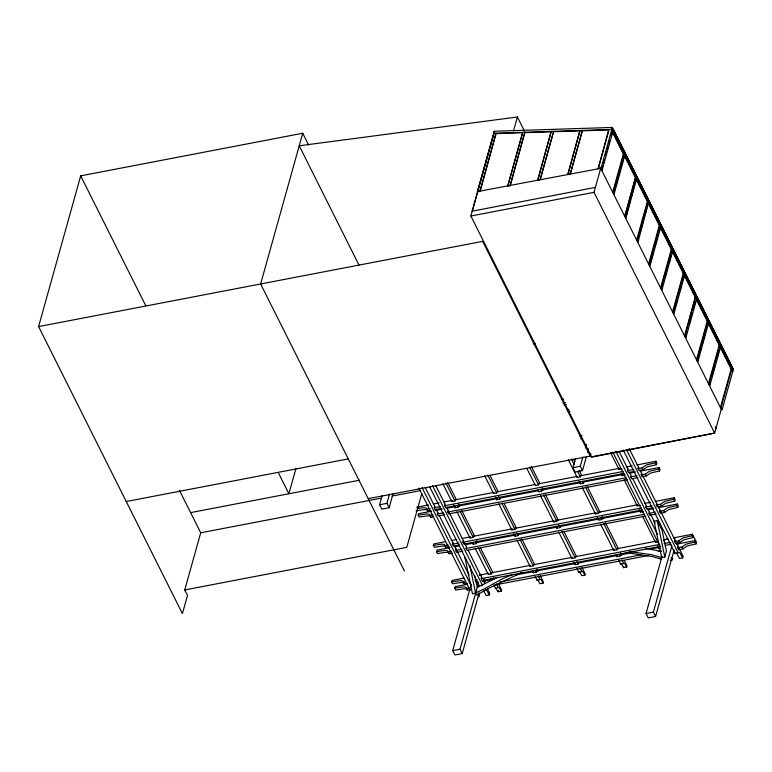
<?xml version="1.0" encoding="UTF-8"?>
<svg xmlns="http://www.w3.org/2000/svg" width="772" height="772" viewBox="0 0 772 772"><rect width="100%" height="100%" fill="white"/><g stroke="black" fill="none" stroke-linecap="round" stroke-linejoin="round"><path stroke-width="1.16" d="M179.374 490.201L200.71 532.796L184.749 589.953L187.49 595.434L182.414 613.634L38.6 326.585L80.684 175.852L302.73 133.238L308.646 145.04M302.73 133.238L260.637 283.971L404.451 571.019M295.985 468.372L288.892 493.752L278.2 472.406M392.967 493.974L389.127 507.725L381.812 509.124L379.621 504.743L382.179 495.576M389.127 507.725L386.936 503.344L389.493 494.177M601.349 168.209L477.357 191.62L494.341 131.259L612.389 127.438L733.4 369.228L722.148 409.585L721.502 409.71L600.712 168.335L594.015 192.325L714.66 433.082L591.574 457.188M721.27 409.237L714.66 433.082L591.516 456.783L470.872 216.025L493.839 133.672M479.923 191.118L496.078 133.18L480.136 191.543L477.357 191.62M513.544 130.815L517.404 116.997L299.218 145.792L358.903 264.931M522.306 133.884L507.706 186.235L522.625 132.745L496.29 133.595M421.792 493.607L406.796 547.338L184.749 589.953M510.07 185.319L524.863 132.244L510.273 185.743L507.493 185.811M433.063 516.893L430.979 517.298L430.351 516.207L427.987 515.783L419.167 517.076L418.231 515.194L418.646 513.689L431.673 511.189M441.43 508.43L435.157 509.636L434.221 507.754L434.636 506.249M444.566 514.692L438.293 515.889L437.357 514.017L437.772 512.511M449.246 546.904L446.11 547.502L445.492 546.412L443.118 545.987L434.298 547.28L433.362 545.399L433.777 543.903L445.627 541.626M624.21 473.352L445.608 507.629L444.672 505.747L445.087 504.241M537.64 180.011L551.198 131.394L537.852 180.436L540.207 179.519L553.649 131.317L540.207 179.519M452.382 553.167L449.246 553.765L448.628 552.675L446.255 552.25L437.444 553.543L436.498 551.662L436.923 550.156L449.941 547.657M627.346 479.615L448.744 513.891L447.808 512.01L448.223 510.504M455.229 499.812L454.911 500.932L451.784 501.539L452.093 500.41M458.365 506.065L458.057 507.194L454.92 507.802L455.229 506.673M459.697 544.897L453.425 546.103L452.488 544.221L452.903 542.716M462.833 551.16L456.561 552.366L455.625 550.484L456.04 548.979M467.514 583.371L464.377 583.97L463.76 582.879L461.386 582.455L452.575 583.748L451.63 581.866L452.054 580.37L463.895 578.093M642.478 509.819L463.875 544.096L462.939 542.214L463.354 540.709M567.787 174.211L579.984 130.468L567.999 174.626L570.354 173.719L582.435 130.391L570.354 173.719M469.608 589.837L467.514 590.233L466.896 589.142L464.522 588.718L455.712 590.011L454.766 588.129L455.19 586.623L467.031 584.356M645.614 516.082L467.012 550.359L466.076 548.477L466.491 546.972M473.497 536.279L473.188 537.399L470.052 538.007L470.36 536.878M476.633 542.533L476.324 543.662L473.188 544.27L473.506 543.141M497.043 491.783L496.724 492.912L493.588 493.511L493.906 492.382M479.161 592.867L462.206 653.594L454.891 655.003L452.701 650.622L471.258 584.163M500.179 498.046L499.86 499.175L496.724 499.773L497.043 498.644M462.206 653.594L460.015 649.213L478.572 582.754M660.745 546.287L482.153 580.563L481.207 578.682L481.632 577.176M608.664 131.095L598.136 168.827L608.77 129.532L611.868 129.329L635.896 177.618M478.91 596.968L479.335 595.463L478.254 593.311M602.807 165.478L601.542 170.004L602.189 169.879L601.137 167.794L612.389 127.438M603.443 163.21L604.389 159.814M605.653 155.278L606.599 151.881M607.226 149.623L608.182 146.226M608.809 143.959L609.755 140.562M611.019 136.026L611.964 132.63M602.189 169.879L613.441 129.532L612.717 129.957L613.354 129.841L733.313 369.537M475.176 548.245L488.319 574.474L491.455 573.876L491.774 572.747M483.426 590.638L486.225 595.559L489.361 594.961L489.786 593.456L487.624 589.152M515.31 528.251L514.992 529.38L511.855 529.978L512.174 528.849M498.365 583.564L501.597 590.02L501.289 591.149L498.152 591.748L498.461 590.619M518.446 534.513L518.128 535.643L514.992 536.241L515.31 535.112M636.099 175.726L625.214 216.073L624.654 216.179L635.375 177.724L612.823 132.572L623.409 153.792L612.678 192.257L613.325 192.131L624.577 151.785L611.935 127.457M614.145 191.668L615.091 188.271M615.728 186.013L616.674 182.617M617.301 180.358L618.247 176.962M618.883 174.704L619.829 171.307M621.084 166.781L622.039 163.384M622.666 161.126L623.612 157.729M613.518 193.926L614.165 193.811L625.33 153.763L624.683 153.879M526.986 468.7L535.401 485.492L538.538 484.884L538.846 483.755M537.659 489.998L538.538 491.754L541.674 491.146L541.983 490.017M628.968 205.4L625.494 217.849L626.053 217.743L636.929 177.396M629.595 203.132L630.541 199.736M631.178 197.468L633.696 188.416M634.96 183.881L636.224 179.355L647.361 201.608L636.63 240.102L637.267 239.976L648.432 199.938L637.218 177.695M533.577 564.718L533.269 565.847L530.132 566.445L530.441 565.326M536.714 570.981L536.405 572.11L533.269 572.708L533.577 571.579M557.123 520.231L556.805 521.351L553.669 521.959L553.987 520.83M586.334 456.86L582.493 470.611L575.179 472.02L572.988 467.629L575.545 458.471M580.978 438.988L581.625 436.701M560.26 526.485L559.941 527.614L556.805 528.222L557.123 527.093M639.698 233.771L640.654 230.336M641.291 228.049L642.883 222.326M645.122 214.317L646.714 208.594M637.46 241.781L638.106 241.655L648.895 201.318M535.15 576.462L537.032 580.226L537.833 580.052L539.956 583.728L543.092 583.13L543.411 582.001L540.178 575.545M580.66 475.735L580.341 476.864L577.205 477.463L577.524 476.334M582.493 470.611L580.303 466.23L582.86 457.063M585.417 447.895L586.382 444.46M587.617 452.276L588.573 448.841M583.796 481.998L583.478 483.127L580.341 483.726L580.66 482.596M368.215 498.683L590.252 456.069L590.898 453.762M659.761 223.976L648.596 264.024L649.242 263.908L660.407 223.861M652.948 253.11L649.435 265.703L650.082 265.578L661.247 225.53M655.177 245.1L656.769 239.388M659.008 231.378L659.963 227.943M575.391 556.699L575.072 557.828L571.936 558.426L572.255 557.297M578.527 562.952L578.209 564.081L575.072 564.689L575.391 563.56M598.927 512.203L598.618 513.332L595.482 513.93L595.791 512.801M671.418 249.047L660.571 287.946L661.208 287.831L672.383 247.783L671.736 247.899M665.232 275.893L666.834 270.171M669.063 262.162L670.656 256.439M661.411 289.625L662.048 289.5L673.213 249.452L672.576 249.578M576.954 568.443L578.836 572.197L579.647 572.033L581.77 575.7L584.906 575.101L585.215 573.972L581.982 567.516M597.296 517.568L598.618 520.193L601.755 519.595L602.063 518.466M622.155 468.836L619.019 469.444L619.327 468.315M625.291 475.098L622.155 475.697L622.473 474.577M634.796 471.316L628.524 472.522L627.588 470.64L628.003 469.135M673.377 313.548L674.024 313.422L673.184 311.753L684.349 271.705M674.332 310.112L676.89 300.964M679.119 292.955L680.721 287.232M682.95 279.223L683.905 275.787M674.024 313.422L685.189 273.375M637.933 477.578L631.66 478.785L630.724 476.903L631.139 475.398L629.498 472.126M617.195 548.67L616.886 549.799L613.75 550.397L614.068 549.278M636.968 464.927L655.911 461.289L656.856 463.171L656.432 464.676L647.38 466.819L643.163 469.714L638.975 470.515L638.039 468.633L638.454 467.137M620.331 554.933L620.022 556.062L616.886 556.66L617.204 555.531M640.104 471.19L659.056 467.552L659.992 469.434L659.577 470.939L650.516 473.072L646.299 475.977L642.111 476.778L641.175 474.896L641.59 473.39M695.678 295.753L684.513 335.801L685.16 335.675L695.968 295.367M640.422 505.303L637.286 505.911L637.604 504.782M689.135 323.893L690.718 318.228M691.345 315.97L692.291 312.573M692.928 310.305L693.874 306.918M694.501 304.65L695.447 301.254M685.353 337.47L685.999 337.345L697.164 297.297L696.518 297.423M624.336 560.568L627.028 565.953L626.71 567.073L623.573 567.681L623.892 566.552M643.558 511.566L640.422 512.174L640.741 511.045M656.432 464.676L655.496 462.795L655.911 461.289M653.064 507.783L646.791 508.989L645.855 507.107L646.27 505.612M659.577 470.939L658.632 469.058L659.056 467.552M656.2 514.046L649.928 515.252L648.991 513.37L649.406 511.865M707.654 319.676L696.489 359.723L697.126 359.598L708.3 319.55M655.235 501.395L674.188 497.757L675.124 499.638L674.709 501.144L665.657 503.286L661.43 506.181L657.252 506.982L656.306 505.11L656.731 503.605M698.284 357.957L699.239 354.531M699.876 352.235L700.831 348.809M702.115 344.225L704.662 335.077M697.328 361.392L697.965 361.267L709.13 321.22M658.371 507.658L677.324 504.019L678.26 505.901L677.845 507.407L668.793 509.539L664.567 512.444L660.388 513.245L659.442 511.363L659.867 509.858M657.647 541.973L655.553 542.378L655.872 541.249M660.784 548.236L658.69 548.641L659.008 547.512M674.709 501.144L673.763 499.262L674.188 497.757M719.311 344.737L708.464 383.645L709.101 383.52L720.266 343.472L719.629 343.598M712.17 375.018L714.718 365.86M716.956 357.851L718.549 352.138M674.13 550.031L655.582 616.481L648.258 617.889L646.067 613.508L662.058 556.216M709.294 385.315L709.941 385.189L721.106 345.142L720.469 345.267M677.845 507.407L676.899 505.525L677.324 504.019M664.817 556.979L666.448 551.131L662.135 530.393L657.252 520.656L654.116 521.254L661.681 557.587L664.817 556.979L657.252 520.656M655.582 616.481L653.382 612.099L671.939 545.65M674.998 538.267L675.162 537.698M693.401 536.106L692.976 537.611L683.924 539.753L679.698 542.648L675.519 543.449L674.574 541.577L674.998 540.072M670.192 560.26L672.277 559.854L672.702 558.349M673.512 537.862L692.455 534.224L696.537 542.369L696.112 543.874L687.061 546.007L682.834 548.911L678.656 549.712L677.71 547.831L678.134 546.335M678.656 549.712L679.071 548.207M731.595 367.52L720.43 407.568L721.077 407.442L732.329 367.086M676.793 553.524L679.601 558.455L682.728 557.847L683.152 556.351L679.37 548.805M692.976 537.611L692.04 535.729L692.455 534.224M696.112 543.874L695.176 541.992L695.591 540.487L676.648 544.125M613.354 129.841L612.91 131.423L612.283 131.501L612.92 131.375L624.046 153.676L623.409 153.792M635.375 177.724L635.945 177.608L624.76 155.375M494.398 131.684L472.252 211.065M624.577 151.785L625.195 153.782L624.239 155.471M493.81 585.427L498.152 591.748M495.219 588.245L499.166 587.473L501.289 591.149M537.032 580.226L540.969 579.454L543.092 583.13M578.836 572.197L582.783 571.425L584.906 575.101M618.768 560.414L620.649 564.178L621.45 564.004L623.573 567.681M620.649 564.178L624.587 563.406L626.71 567.073M638.039 468.633L642.217 467.832L646.444 464.937L655.496 462.795M641.175 474.896L645.353 474.095L649.58 471.2L658.632 469.058M656.306 505.11L660.485 504.299L664.711 501.404L673.763 499.262M659.442 511.363L663.621 510.562L667.848 507.667L676.899 505.525M674.574 541.577L678.762 540.767L682.979 537.872L692.04 535.729M677.71 547.831L681.898 547.03L686.115 544.135L695.176 541.992M623.245 450.066L675.095 553.572L675.751 552.877M675.095 553.572L678.887 552.279L679.929 552.926L682.728 557.847M497.438 577.331L477.26 587.444L474.867 575.922M522.104 572.341L489.892 587.675L476.575 595.164L475.629 593.292L469.897 565.779M512.724 574.696C498.413 579.106 486.524 589.393 472.493 593.89L464.927 557.567L465.902 559.517M623.844 152.209L624.49 152.094M597.933 168.412L601.137 167.794M472.146 211.2L595.405 187.364M470.872 216.025L594.015 192.325M647.795 200.064L648.432 199.938M647.361 201.608L648.007 201.482L636.784 179.249M38.6 326.585L482.683 241.356L590.252 456.069M660.166 227.209L660.813 227.084L671.949 249.337L671.302 249.462L660.697 228.271M683.278 273.394L683.915 273.278L672.779 251.016L672.142 251.141L683.423 273.693M673.184 311.753L672.547 311.869L683.712 271.831L673.116 250.659M719.649 343.646L720.295 343.521M561.35 399.491L563.714 399.037M563.068 403.071L565.432 402.617M564.014 404.953L566.378 404.499M126.241 501.52L348.288 458.906M579.618 435.958L581.982 435.505M190.607 512.618L359.607 480.184M200.71 532.796L381.416 498.114M392.041 496.068L420.393 490.635M379.621 504.743L386.936 503.344M572.988 467.629L580.303 466.23M416.697 507.204L428.537 504.927M433.275 504.019L439.2 502.881M443.929 501.974L452.228 500.381M454.592 499.928L493.675 492.43M497.226 491.745L535.121 484.478M538.673 483.793L576.568 476.517M580.119 475.841L619.202 468.334M626.304 466.973L632.229 465.834M417.227 508.565L423.905 507.648L426.279 508.072L426.897 509.163L430.033 508.555M434.221 507.754L440.484 506.548M444.672 505.747L623.265 471.47M627.588 470.64L633.86 469.444M416.031 510.813L424.851 509.52L427.215 509.945L427.842 511.035L429.927 510.639M435.225 510.504L442.337 509.144M447.075 508.237L455.364 506.644M457.728 506.191L496.811 498.693M500.362 498.008L538.258 490.731M541.809 490.056L579.704 482.78M583.256 482.095L622.338 474.597M629.441 473.236L635.366 472.097M418.231 515.194L427.041 513.901L429.415 514.326L430.033 515.416L433.169 514.818M437.357 514.017L443.62 512.811M447.808 512.01L626.401 477.733M630.724 476.903L636.996 475.697M451.543 540.487L456.281 539.58M462.206 538.441L470.495 536.849M472.86 536.395L511.942 528.897M514.306 528.444L553.389 520.946M555.763 520.492L596.023 512.762M598.396 512.309L637.469 504.801M644.581 503.441L650.497 502.302M433.362 545.399L442.182 544.115L444.547 544.54L445.174 545.63L448.31 545.022M452.488 544.221L458.761 543.015M462.939 542.214L641.532 507.937M645.855 507.107L652.128 505.911M454.679 546.75L459.417 545.843M465.342 544.704L473.632 543.112M475.996 542.658L515.078 535.16M518.63 534.475L556.525 527.199M560.076 526.523L599.159 519.025M601.533 518.562L640.606 511.064M647.718 509.703L653.633 508.565M436.498 551.662L445.319 550.378L447.683 550.793L448.31 551.883L451.446 551.285M455.625 550.484L461.897 549.278M466.076 548.477L644.668 514.2M648.991 513.37L655.264 512.164M479.287 575.14L488.763 573.316M491.137 572.863L530.21 565.365M532.583 564.911L571.666 557.413M575.217 556.728L614.3 549.23M616.664 548.776L655.746 541.278M664.036 539.686L667.587 539.001M479.489 575.256L481.786 574.812M663.659 539.908L668.262 539.02M451.63 581.866L460.45 580.583L462.814 581.007L463.441 582.098L465.535 581.692M474.934 579.888L477.028 579.482M481.207 578.682L659.809 544.405M664.123 543.575L670.395 542.378M475.88 581.77L477.974 581.364M665.068 545.457L671.341 544.25M482.423 581.403L491.899 579.579M515.59 575.034L533.346 571.627M535.72 571.174L574.802 563.676M578.353 562.991L617.436 555.493M619.8 555.039L629.277 553.215M649.406 549.355L658.883 547.531M454.766 588.129L463.586 586.845L465.95 587.27L466.577 588.351L468.672 587.955M499.725 581.991L641.657 554.759M658.217 551.575L661.758 550.899M493.569 585.234L648.509 555.502M452.701 650.622L460.015 649.213M646.067 613.508L653.382 612.099M533.172 343.829L535.556 343.511M493.626 133.257L608.77 129.532M525.076 132.668L551.411 131.819M553.862 131.732L580.197 130.883M582.648 130.806L608.983 129.957M732.232 371.245L732.84 371.226M566.629 409.218L568.993 409.44M567.565 411.1L569.929 411.322M645.556 548.419L660.948 551.295M629.055 551.497L651.269 554.643L661.681 557.587M625.407 552.52L652.215 556.525L661.739 559.295M485.52 589.393L486.563 590.04L489.361 594.961M671.186 557.78L672.277 559.854M624.953 153.474L649.966 203.451M655.804 215.108L658.458 220.406M663.534 230.558L666.188 235.856M672.846 249.163L673.917 251.305M678.163 259.788L682.4 268.26M685.893 275.237L690.139 283.71M694.375 292.192L695.437 294.315M696.788 297.008L697.869 299.16M702.115 307.642L706.351 316.124M709.844 323.092L714.09 331.574M718.327 340.047L719.388 342.17M720.73 344.852L721.82 347.024M726.056 355.496L730.302 363.969M628.041 160.18L632.278 168.692M637.354 178.834L639.467 183.07M685.623 275.643L686.684 277.766M687.736 279.879L695.157 294.692M695.89 297.201L684.754 274.948L684.117 275.073L695.244 297.317M613.325 192.131L614.165 193.811M625.214 216.073L626.053 217.743M637.267 239.976L638.106 241.655M649.242 263.908L650.082 265.578M661.208 287.831L662.048 289.5M685.16 335.675L685.999 337.345M697.126 359.598L697.965 361.267M709.101 383.52L709.941 385.189M721.077 407.442L722.148 409.585M715.181 426.704L715.991 428.325M517.404 116.997L524.391 130.96M494.341 131.259L494.07 131.674M642.217 467.832L643.163 469.714M645.353 474.095L646.299 475.977M660.485 504.299L661.43 506.181M663.621 510.562L664.567 512.444M678.762 540.767L679.698 542.648M681.898 547.03L682.834 548.911M676.976 542.195L677.961 544.163M629.161 448.571L638.878 467.967M639.959 470.129L675.056 540.178M676.677 543.411L678.289 546.644M626.372 449.458L678.231 552.974M619.24 451.649L627.887 468.893M632.741 478.601L646.782 506.615M647.862 508.777L649.484 512.01M650.564 514.162L655.09 523.204M663.524 540.033L664.605 542.185M615.921 451.466L657.522 534.494M612.785 452.074L660.321 546.952M610.604 452.653L619.019 469.444M621.277 473.95L622.155 475.697M624.143 479.682L637.286 505.911M639.11 509.539L640.422 512.174M642.42 516.15L655.553 542.378M657.377 546.007L658.69 548.641M573.692 459.485L574.764 461.627M579.077 470.235L581.77 475.61M587.154 486.37L600.085 512.174M602.247 516.478L603.318 518.63M605.48 522.933L618.411 548.738M620.563 553.042L621.643 555.193M571.405 459.022L574.04 464.271M577.717 471.615L580.341 476.864M582.599 481.371L583.478 483.127M585.475 487.103L598.618 513.332M600.877 517.838L601.755 519.595M603.743 523.57L616.886 549.799M619.144 554.306L620.022 556.062M621.904 559.816L623.786 563.57M568.269 459.63L577.205 477.463M579.029 481.101L580.341 483.726M582.339 487.701L595.482 513.93M600.606 524.169L613.75 550.397M616.008 554.904L616.886 556.66M531.339 466.433L539.956 483.639M542.118 487.943L543.189 490.085M545.35 494.389L558.281 520.203M564.207 532.033L576.597 556.766M529.602 467.05L538.538 484.884M540.796 489.39L541.674 491.146M543.662 495.122L556.805 521.351M558.619 524.989L559.941 527.614M561.929 531.59L575.072 557.828M576.896 561.456L578.209 564.081M580.09 567.845L581.972 571.598M540.525 495.73L553.669 521.959M555.927 526.465L556.805 528.222M558.793 532.197L571.936 558.426M573.76 562.055L575.072 564.689M490.066 475.533L498.152 491.658M504.077 503.489L516.468 528.222M521.862 538.981L534.793 564.795M536.945 569.089L538.026 571.241M487.788 475.07L496.724 492.912M498.548 496.541L499.86 499.175M501.858 503.151L514.992 529.38M516.815 533.008L518.128 535.643M520.125 539.618L533.269 565.847M535.527 570.354L536.405 572.11M538.287 575.864L540.168 579.618M484.652 475.677L493.588 493.511M495.412 497.149L496.724 499.773M498.722 503.749L511.855 529.978M513.679 533.616L514.992 536.241M516.989 540.217L530.132 566.445M532.39 570.962L533.269 572.708M447.721 482.481L456.339 499.687M458.5 503.991L459.572 506.133M461.733 510.437L474.664 536.25M476.816 540.554L477.897 542.706M480.589 548.081L492.98 572.814M445.975 483.098L454.911 500.932M457.178 505.448L458.057 507.194M460.044 511.17L473.188 537.399M475.446 541.915L476.324 543.662M478.312 547.637L491.455 573.876M493.279 577.504L494.157 579.251M496.473 583.893L498.355 587.646M442.848 483.697L451.784 501.539M453.598 505.168L454.92 507.802M456.908 511.778L470.052 538.007M472.31 542.513L473.188 544.27M490.577 578.981L491.455 580.737M483.88 578.981L485.241 581.702M483.6 579.309L484.594 581.277M435.784 485.685L444.971 504M446.583 507.233L463.325 540.651M464.406 542.803L466.568 547.116M468.189 550.349L482.22 578.373M483.301 580.525L484.922 583.757M432.465 485.492L482.703 585.765M429.869 487.171L479.566 586.373M425.333 487.682L435.051 507.088M436.132 509.24L438.293 513.554M439.374 515.706L453.415 543.729M454.496 545.891L469.077 574.986M422.014 487.499L471.171 585.62M418.878 488.097L470.196 590.532M426.897 509.163L427.842 511.035M430.033 515.416L430.979 517.298M445.174 545.63L446.11 547.502M448.31 551.883L449.246 553.765M463.441 582.098L464.377 583.97M466.577 588.351L467.514 590.233M80.684 175.852L145.744 305.712M648.837 203.161L648.2 203.277L659.336 225.54L659.973 225.414L648.837 203.161M696.72 298.87L696.083 298.996L707.22 321.248L707.856 321.123L696.72 298.87M708.696 322.802L708.059 322.918L719.195 345.18L719.832 345.055L708.696 322.802M720.662 346.724L720.025 346.85L731.161 369.103L731.798 368.977L720.662 346.724"/></g></svg>
